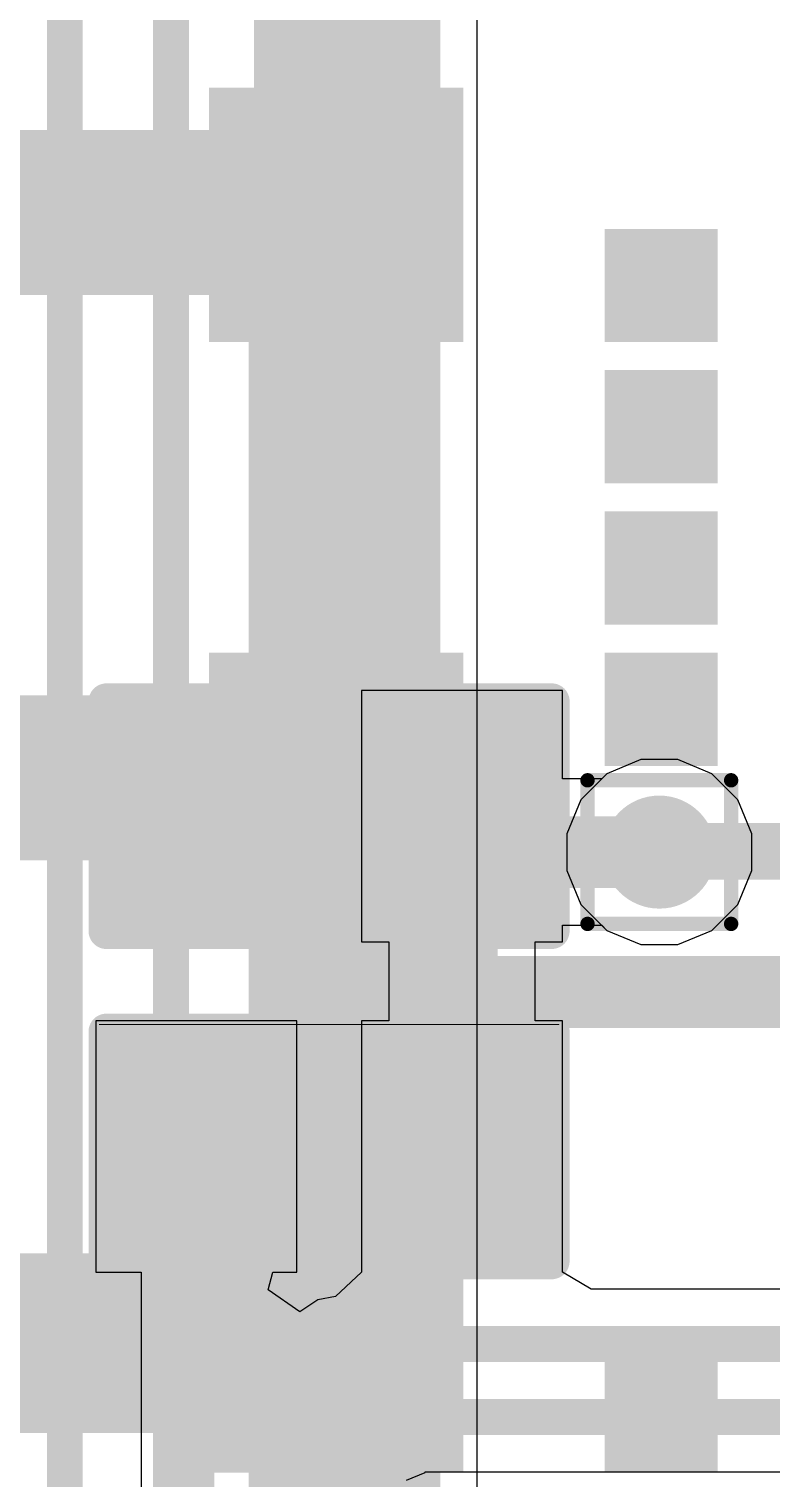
# Model space of a CAD drawing. Header units: inches. Extents: x -12 to 5355, y -7 to 5366.
# Drawn here: x 25.56 to 28.18, y 37.46 to 42.59 of the extents above; entities that cross this region are included whole.
import ezdxf

# ---------------------------------------------------------------- set-up
doc = ezdxf.new("R2010")
doc.units = ezdxf.units.IN
for name, color, linetype in [('BOTTOM LAYER', 5, 'Continuous'), ('Bottom Overlay', 54, 'Continuous'), ('Bottom Paste', 16, 'Continuous'), ('Bottom Solder', 6, 'Continuous'), ('Drill Drawing', 1, 'Continuous'), ('GROUND1', 16, 'Continuous'), ('GROUND2', 156, 'Continuous'), ('POWER', 76, 'Continuous'), ('SIGNAL', 90, 'Continuous'), ('TOP LAYER', 1, 'Continuous'), ('Top Paste', 8, 'Continuous'), ('Top Solder', 216, 'Continuous'), ('Via Holes', 16, 'Continuous')]:
    doc.layers.add(name, color=color, linetype=linetype)

# ---------------------------------------------------------------- blocks, each defined once
blk = doc.blocks.new('LGA50P1600X1050X104_161N_85')
at = {"layer": 'TOP LAYER'}
for points in [[(-4.4, -3.6), (-4.4, -2.8), (-3.6, -2.8), (-3.6, -3.6)], [(-2.4, -3.6), (-2.4, -2.8), (-1.6, -2.8), (-1.6, -3.6)], [(-0.4, -3.6), (-0.4, -2.8), (0.4, -2.8), (0.4, -3.6)], [(-4.4, -4.5), (-4.4, -4.2), (-4.1, -4.2), (-4.1, -4.5)], [(-1.9, -4.5), (-1.9, -4.2), (-1.6, -4.2), (-1.6, -4.5)], [(-1.4, -4.5), (-1.4, -4.2), (-1.1, -4.2), (-1.1, -4.5)], [(-0.9, -4.5), (-0.9, -4.2), (-0.6, -4.2), (-0.6, -4.5)], [(-0.4, -4.5), (-0.4, -4.2), (-0.1, -4.2), (-0.1, -4.5)]]:
    blk.add_hatch(color=1, dxfattribs=at).paths.add_polyline_path(points)
at = {"layer": 'Top Paste'}
for points in [[(-4.4, -3.6), (-4.4, -2.8), (-3.6, -2.8), (-3.6, -3.6)], [(-2.4, -3.6), (-2.4, -2.8), (-1.6, -2.8), (-1.6, -3.6)], [(-0.4, -3.6), (-0.4, -2.8), (0.4, -2.8), (0.4, -3.6)], [(-4.4, -4.5), (-4.4, -4.2), (-4.1, -4.2), (-4.1, -4.5)], [(-1.9, -4.5), (-1.9, -4.2), (-1.6, -4.2), (-1.6, -4.5)], [(-1.4, -4.5), (-1.4, -4.2), (-1.1, -4.2), (-1.1, -4.5)], [(-0.9, -4.5), (-0.9, -4.2), (-0.6, -4.2), (-0.6, -4.5)], [(-0.4, -4.5), (-0.4, -4.2), (-0.1, -4.2), (-0.1, -4.5)]]:
    blk.add_hatch(color=8, dxfattribs=at).paths.add_polyline_path(points)
at = {"layer": 'Top Solder'}
for points in [[(-4.45, -3.65), (-4.45, -2.75), (-3.55, -2.75), (-3.55, -3.65)], [(-2.45, -3.65), (-2.45, -2.75), (-1.55, -2.75), (-1.55, -3.65)], [(-0.45, -3.65), (-0.45, -2.75), (0.45, -2.75), (0.45, -3.65)], [(-4.45, -4.55), (-4.45, -4.15), (-4.05, -4.15), (-4.05, -4.55)], [(-1.95, -4.55), (-1.95, -4.15), (-1.55, -4.15), (-1.55, -4.55)], [(-1.45, -4.55), (-1.45, -4.15), (-1.05, -4.15), (-1.05, -4.55)], [(-0.95, -4.55), (-0.95, -4.15), (-0.55, -4.15), (-0.55, -4.55)], [(-0.45, -4.55), (-0.45, -4.15), (-0.05, -4.15), (-0.05, -4.55)]]:
    blk.add_hatch(color=216, dxfattribs=at).paths.add_polyline_path(points)
blk = doc.blocks.new('R___0402_B_99')
at = {"layer": 'BOTTOM LAYER'}
for points in [[(-0.2413, 0.3175), (-0.2413, -0.3175), (-0.6985, -0.3175), (-0.6985, 0.3175)], [(0.6985, 0.3175), (0.6985, -0.3175), (0.2413, -0.3175), (0.2413, 0.3175)]]:
    blk.add_hatch(color=5, dxfattribs=at).paths.add_polyline_path(points)
at = {"layer": 'Bottom Paste'}
for points in [[(-0.2413, 0.3175), (-0.2413, -0.3175), (-0.6985, -0.3175), (-0.6985, 0.3175)], [(0.6985, 0.3175), (0.6985, -0.3175), (0.2413, -0.3175), (0.2413, 0.3175)]]:
    blk.add_hatch(color=16, dxfattribs=at).paths.add_polyline_path(points)
at = {"layer": 'Bottom Solder'}
for points in [[(-0.1863, 0.3725), (-0.1863, -0.3725), (-0.7535, -0.3725), (-0.7535, 0.3725)], [(0.7535, 0.3725), (0.7535, -0.3725), (0.1863, -0.3725), (0.1863, 0.3725)]]:
    blk.add_hatch(color=6, dxfattribs=at).paths.add_polyline_path(points)
at = {"layer": 'Bottom Overlay'}
for points in [[(-0.7874, 0.4064, 0.127, 0.127, 0), (0.7874, 0.4064, 0.127, 0.127, 0)], [(-0.7874, -0.4064, 0.127, 0.127, 0), (-0.7874, 0.4064, 0.127, 0.127, 0)], [(0.7874, -0.4064, 0.127, 0.127, 0), (0.7874, 0.4064, 0.127, 0.127, 0)], [(-0.8128, 0.4318, 0.00323, 0.00323, 0), (0.8128, 0.4318, 0.00323, 0.00323, 0)], [(-0.7874, -0.4064, 0.127, 0.127, 0), (0.7874, -0.4064, 0.127, 0.127, 0)]]:
    blk.add_lwpolyline(points, format="xyseb", dxfattribs=at)
for points in [[(-0.8191, 0.4064, 0.0635, 0.0635, 1), (-0.7556, 0.4064, 0.0635, 0.0635, 1)], [(-0.8191, 0.4064, 0.0635, 0.0635, 1), (-0.7556, 0.4064, 0.0635, 0.0635, 1)], [(0.7557, 0.4064, 0.0635, 0.0635, 1), (0.8192, 0.4064, 0.0635, 0.0635, 1)], [(0.7557, 0.4064, 0.0635, 0.0635, 1), (0.8192, 0.4064, 0.0635, 0.0635, 1)], [(-0.8136, 0.4318, 0.00161, 0.00161, 1), (-0.812, 0.4318, 0.00161, 0.00161, 1)], [(0.812, 0.4318, 0.00161, 0.00161, 1), (0.8136, 0.4318, 0.00161, 0.00161, 1)], [(-0.8191, -0.4064, 0.0635, 0.0635, 1), (-0.7556, -0.4064, 0.0635, 0.0635, 1)], [(-0.8191, -0.4064, 0.0635, 0.0635, 1), (-0.7556, -0.4064, 0.0635, 0.0635, 1)], [(0.7556, -0.4064, 0.0635, 0.0635, 1), (0.8191, -0.4064, 0.0635, 0.0635, 1)], [(0.7556, -0.4064, 0.0635, 0.0635, 1), (0.8191, -0.4064, 0.0635, 0.0635, 1)]]:
    blk.add_lwpolyline(points, format="xyseb", close=True, dxfattribs=at)
blk = doc.blocks.new('____0402_B_128')
at = {"layer": 'BOTTOM LAYER'}
for points in [[(-0.2413, 0.3175), (-0.2413, -0.3175), (-0.6985, -0.3175), (-0.6985, 0.3175)], [(0.6985, 0.3175), (0.6985, -0.3175), (0.2413, -0.3175), (0.2413, 0.3175)]]:
    blk.add_hatch(color=5, dxfattribs=at).paths.add_polyline_path(points)
at = {"layer": 'Bottom Paste'}
for points in [[(-0.2413, 0.3175), (-0.2413, -0.3175), (-0.6985, -0.3175), (-0.6985, 0.3175)], [(0.6985, 0.3175), (0.6985, -0.3175), (0.2413, -0.3175), (0.2413, 0.3175)]]:
    blk.add_hatch(color=16, dxfattribs=at).paths.add_polyline_path(points)
at = {"layer": 'Bottom Solder'}
for points in [[(-0.1813, 0.3775), (-0.1813, -0.3775), (-0.7585, -0.3775), (-0.7585, 0.3775)], [(0.7585, 0.3775), (0.7585, -0.3775), (0.1813, -0.3775), (0.1813, 0.3775)]]:
    blk.add_hatch(color=6, dxfattribs=at).paths.add_polyline_path(points)
at = {"layer": 'Bottom Overlay'}
for points in [[(-0.7874, 0.4064, 0.127, 0.127, 0), (-0.7874, -0.4064, 0.127, 0.127, 0)], [(-0.2794, 0.4064, 0.127, 0.127, 0), (-0.7874, 0.4064, 0.127, 0.127, 0)], [(0.7874, 0.4064, 0.127, 0.127, 0), (0.2794, 0.4064, 0.127, 0.127, 0)], [(0.7874, 0.4064, 0.127, 0.127, 0), (0.7874, -0.4064, 0.127, 0.127, 0)], [(-0.2794, -0.4064, 0.127, 0.127, 0), (-0.7874, -0.4064, 0.127, 0.127, 0)], [(0.7874, -0.4064, 0.127, 0.127, 0), (0.2794, -0.4064, 0.127, 0.127, 0)]]:
    blk.add_lwpolyline(points, format="xyseb", dxfattribs=at)
for points in [[(-0.8191, 0.4064, 0.0635, 0.0635, 1), (-0.7556, 0.4064, 0.0635, 0.0635, 1)], [(-0.8191, 0.4064, 0.0635, 0.0635, 1), (-0.7556, 0.4064, 0.0635, 0.0635, 1)], [(-0.3111, 0.4064, 0.0635, 0.0635, 1), (-0.2477, 0.4064, 0.0635, 0.0635, 1)], [(0.2477, 0.4064, 0.0635, 0.0635, 1), (0.3111, 0.4064, 0.0635, 0.0635, 1)], [(0.7556, 0.4064, 0.0635, 0.0635, 1), (0.8191, 0.4064, 0.0635, 0.0635, 1)], [(0.7556, 0.4064, 0.0635, 0.0635, 1), (0.8191, 0.4064, 0.0635, 0.0635, 1)], [(-0.8192, -0.4064, 0.0635, 0.0635, 1), (-0.7557, -0.4064, 0.0635, 0.0635, 1)], [(-0.8192, -0.4064, 0.0635, 0.0635, 1), (-0.7557, -0.4064, 0.0635, 0.0635, 1)], [(-0.3111, -0.4064, 0.0635, 0.0635, 1), (-0.2477, -0.4064, 0.0635, 0.0635, 1)], [(0.2477, -0.4064, 0.0635, 0.0635, 1), (0.3112, -0.4064, 0.0635, 0.0635, 1)], [(0.7556, -0.4064, 0.0635, 0.0635, 1), (0.8191, -0.4064, 0.0635, 0.0635, 1)], [(0.7556, -0.4064, 0.0635, 0.0635, 1), (0.8191, -0.4064, 0.0635, 0.0635, 1)]]:
    blk.add_lwpolyline(points, format="xyseb", close=True, dxfattribs=at)

msp = doc.modelspace()

# ---------------------------------------------------------------- hatches: boundary and pattern name
at = {"layer": 'BOTTOM LAYER'}
h = msp.add_hatch(color=5, dxfattribs=at)
edge = h.paths.add_edge_path()
edge.add_arc((27.7876, 39.6748), 0.2, 0, 360)
at = {"layer": 'GROUND1'}
h = msp.add_hatch(color=16, dxfattribs=at)
edge = h.paths.add_edge_path()
edge.add_arc((27.7876, 39.6748), 0.2, 0, 360)
at = {"layer": 'GROUND2'}
h = msp.add_hatch(color=156, dxfattribs=at)
edge = h.paths.add_edge_path()
edge.add_arc((27.7876, 39.6748), 0.2, 0, 360)
at = {"layer": 'POWER'}
h = msp.add_hatch(color=76, dxfattribs=at)
edge = h.paths.add_edge_path()
edge.add_arc((27.7876, 39.6748), 0.2, 0, 360)
at = {"layer": 'SIGNAL'}
h = msp.add_hatch(color=90, dxfattribs=at)
edge = h.paths.add_edge_path()
edge.add_arc((27.7876, 39.6748), 0.2, 0, 360)
at = {"layer": 'TOP LAYER'}
h = msp.add_hatch(color=1, dxfattribs=at)
edge = h.paths.add_edge_path()
edge.add_arc((27.7876, 39.6748), 0.2, 0, 360)
at = {"layer": 'Via Holes'}
h = msp.add_hatch(color=7, dxfattribs=at)
edge = h.paths.add_edge_path()
edge.add_arc((27.7876, 39.6748), 0.1, 0, 360)

# ---------------------------------------------------------------- linework, layer by layer
at = {"layer": 'BOTTOM LAYER'}
for p, q in [((27.4447, 40.2463), (26.7335, 40.2463)), ((26.7335, 40.2463), (26.7335, 39.3573)), ((27.4447, 39.9338), (27.4447, 40.2463)), ((27.7226, 40.0018), (27.6024, 39.952)), ((27.8526, 40.0018), (27.7226, 40.0018)), ((27.9728, 39.952), (27.8526, 40.0018)), ((27.6024, 39.952), (27.5841, 39.9338)), ((28.0648, 39.86), (27.9728, 39.952)), ((27.5841, 39.9338), (27.4447, 39.9338)), ((28.1146, 39.7398), (28.0648, 39.86)), ((28.1146, 39.6098), (28.1146, 39.7398)), ((28.0648, 39.4896), (28.1146, 39.6098)), ((27.9728, 39.3976), (28.0648, 39.4896)), ((27.4447, 39.3573), (27.4447, 39.4158)), ((27.4447, 39.4158), (27.5841, 39.4158)), ((27.5841, 39.4158), (27.6024, 39.3976)), ((27.6024, 39.3976), (27.7226, 39.3478)), ((27.8526, 39.3478), (27.9728, 39.3976)), ((26.7335, 39.3573), (26.8301, 39.3573)), ((26.8301, 39.3573), (26.8301, 39.0779)), ((27.3481, 39.0779), (27.3481, 39.3573)), ((27.3481, 39.3573), (27.4447, 39.3573)), ((27.7226, 39.3478), (27.8526, 39.3478)), ((26.5049, 39.0779), (25.7937, 39.0779)), ((25.7937, 39.0779), (25.7937, 38.1889)), ((26.5049, 38.1889), (26.5049, 39.0779)), ((26.8301, 39.0779), (26.7335, 39.0779)), ((26.7335, 39.0779), (26.7335, 38.2508)), ((27.4447, 39.0779), (27.3481, 39.0779)), ((27.4447, 38.2558), (27.4447, 39.0779)), ((26.7335, 38.2508), (26.7335, 38.1889)), ((27.4447, 38.1889), (27.4447, 38.2558)), ((25.7937, 38.1889), (25.9551, 38.1889)), ((25.9551, 38.1889), (25.9551, 30.9022)), ((26.4041, 38.1262), (26.4198, 38.1889)), ((26.4198, 38.1889), (26.5049, 38.1889)), ((26.7335, 38.1889), (26.642, 38.1031)), ((27.5468, 38.1288), (27.4447, 38.1889)), ((26.5154, 38.0478), (26.4041, 38.1262)), ((26.5796, 38.0907), (26.5154, 38.0478)), ((26.642, 38.1031), (26.5796, 38.0907)), ((29.0714, 38.1288), (27.5468, 38.1288)), ((26.8933, 37.453), (26.959, 37.4802)), ((26.959, 37.4802), (26.959, 37.4821)), ((26.959, 37.4821), (29.626, 37.4821))]:
    msp.add_line(p, q, dxfattribs=at)
for points in [[(24.2746, 39.9374, 0.1524, 0.1524, 0), (25.9121, 39.9374, 0.1524, 0.1524, 0)], [(25.9121, 39.9374, 0.1524, 0.1524, -0.414214), (26.1493, 39.7002, 0.1524, 0.1524, 0)], [(27.0891, 39.7002, 0.254, 0.254, 0), (27.1145, 39.6748, 0.254, 0.254, 0)], [(27.0891, 38.6334, 0.254, 0.254, 0), (27.0891, 39.7002, 0.254, 0.254, 0)], [(27.1145, 39.6748, 0.254, 0.254, 0), (27.7876, 39.6748, 0.254, 0.254, 0)], [(26.1493, 30.9022, 0.127, 0.127, 0), (26.1493, 38.6334, 0.127, 0.127, 0)], [(26.4088, 37.5326, 0.127, 0.127, -0.414214), (26.8108, 37.9346, 0.127, 0.127, 0)], [(26.8108, 37.9346, 0.127, 0.127, 0), (29.0714, 37.9346, 0.127, 0.127, 0)], [(26.67, 37.3874, 0.127, 0.127, -0.414214), (26.959, 37.6763, 0.127, 0.127, 0)], [(26.959, 37.6763, 0.127, 0.127, 0), (29.626, 37.6763, 0.127, 0.127, 0)], [(26.4088, 31.0405, 0.127, 0.127, 0), (26.4088, 37.5326, 0.127, 0.127, 0)]]:
    msp.add_lwpolyline(points, format="xyseb", dxfattribs=at)
for points in [[(25.874, 39.9374, 0.0762, 0.0762, 1), (25.9502, 39.9374, 0.0762, 0.0762, 1)], [(25.874, 39.9374, 0.0762, 0.0762, 1), (25.9502, 39.9374, 0.0762, 0.0762, 1)], [(27.0256, 39.7002, 0.127, 0.127, 1), (27.1526, 39.7002, 0.127, 0.127, 1)], [(27.0256, 39.7002, 0.127, 0.127, 1), (27.1526, 39.7002, 0.127, 0.127, 1)], [(27.051, 39.6748, 0.127, 0.127, 1), (27.178, 39.6748, 0.127, 0.127, 1)], [(27.051, 39.6748, 0.127, 0.127, 1), (27.178, 39.6748, 0.127, 0.127, 1)], [(27.7241, 39.6748, 0.127, 0.127, 1), (27.8511, 39.6748, 0.127, 0.127, 1)], [(26.1112, 39.7002, 0.0762, 0.0762, 1), (26.1874, 39.7002, 0.0762, 0.0762, 1)], [(27.0256, 38.6334, 0.127, 0.127, 1), (27.1526, 38.6334, 0.127, 0.127, 1)], [(26.1176, 38.6334, 0.0635, 0.0635, 1), (26.181, 38.6334, 0.0635, 0.0635, 1)], [(26.7791, 37.9346, 0.0635, 0.0635, 1), (26.8426, 37.9346, 0.0635, 0.0635, 1)], [(26.7791, 37.9346, 0.0635, 0.0635, 1), (26.8426, 37.9346, 0.0635, 0.0635, 1)], [(26.9272, 37.6763, 0.0635, 0.0635, 1), (26.9907, 37.6763, 0.0635, 0.0635, 1)], [(26.9272, 37.6763, 0.0635, 0.0635, 1), (26.9907, 37.6763, 0.0635, 0.0635, 1)], [(26.3771, 37.5326, 0.0635, 0.0635, 1), (26.4406, 37.5326, 0.0635, 0.0635, 1)], [(26.3771, 37.5326, 0.0635, 0.0635, 1), (26.4406, 37.5326, 0.0635, 0.0635, 1)]]:
    msp.add_lwpolyline(points, format="xyseb", close=True, dxfattribs=at)
at = {"layer": 'Drill Drawing'}
for points in [[(27.5336, 39.9288, 0.0508, 0.0508, 0), (28.0416, 39.9288, 0.0508, 0.0508, 0)], [(27.5336, 39.4208, 0.0508, 0.0508, 0), (27.5336, 39.9288, 0.0508, 0.0508, 0)], [(28.0416, 39.4208, 0.0508, 0.0508, 0), (28.0416, 39.9288, 0.0508, 0.0508, 0)], [(27.5336, 39.4208, 0.0508, 0.0508, 0), (28.0416, 39.4208, 0.0508, 0.0508, 0)]]:
    msp.add_lwpolyline(points, format="xyseb", dxfattribs=at)
for points in [[(27.5209, 39.9288, 0.0254, 0.0254, 1), (27.5463, 39.9288, 0.0254, 0.0254, 1)], [(27.5209, 39.9288, 0.0254, 0.0254, 1), (27.5463, 39.9288, 0.0254, 0.0254, 1)], [(28.0289, 39.9288, 0.0254, 0.0254, 1), (28.0543, 39.9288, 0.0254, 0.0254, 1)], [(28.0289, 39.9288, 0.0254, 0.0254, 1), (28.0543, 39.9288, 0.0254, 0.0254, 1)], [(27.5209, 39.4208, 0.0254, 0.0254, 1), (27.5463, 39.4208, 0.0254, 0.0254, 1)], [(27.5209, 39.4208, 0.0254, 0.0254, 1), (27.5463, 39.4208, 0.0254, 0.0254, 1)], [(28.0289, 39.4208, 0.0254, 0.0254, 1), (28.0543, 39.4208, 0.0254, 0.0254, 1)], [(28.0289, 39.4208, 0.0254, 0.0254, 1), (28.0543, 39.4208, 0.0254, 0.0254, 1)]]:
    msp.add_lwpolyline(points, format="xyseb", close=True, dxfattribs=at)
at = {"layer": 'GROUND1'}
for p, q in [((27.7226, 40.0018), (27.6024, 39.952)), ((27.8526, 40.0018), (27.7226, 40.0018)), ((27.9728, 39.952), (27.8526, 40.0018)), ((27.6024, 39.952), (27.5104, 39.86)), ((28.0648, 39.86), (27.9728, 39.952)), ((27.5104, 39.86), (27.4606, 39.7398)), ((28.1146, 39.7398), (28.0648, 39.86)), ((27.4606, 39.7398), (27.4606, 39.6098)), ((28.1146, 39.6098), (28.1146, 39.7398)), ((27.4606, 39.6098), (27.5104, 39.4896)), ((28.0648, 39.4896), (28.1146, 39.6098)), ((27.5104, 39.4896), (27.6024, 39.3976)), ((27.9728, 39.3976), (28.0648, 39.4896)), ((27.6024, 39.3976), (27.7226, 39.3478)), ((27.8526, 39.3478), (27.9728, 39.3976)), ((27.7226, 39.3478), (27.8526, 39.3478))]:
    msp.add_line(p, q, dxfattribs=at)
at = {"layer": 'GROUND2'}
for p, q in [((27.7226, 40.0018), (27.6024, 39.952)), ((27.8526, 40.0018), (27.7226, 40.0018)), ((27.9728, 39.952), (27.8526, 40.0018)), ((27.6024, 39.952), (27.5104, 39.86)), ((28.0648, 39.86), (27.9728, 39.952)), ((27.5104, 39.86), (27.4606, 39.7398)), ((28.1146, 39.7398), (28.0648, 39.86)), ((27.4606, 39.7398), (27.4606, 39.6098)), ((28.1146, 39.6098), (28.1146, 39.7398)), ((27.4606, 39.6098), (27.5104, 39.4896)), ((28.0648, 39.4896), (28.1146, 39.6098)), ((27.5104, 39.4896), (27.6024, 39.3976)), ((27.9728, 39.3976), (28.0648, 39.4896)), ((27.6024, 39.3976), (27.7226, 39.3478)), ((27.8526, 39.3478), (27.9728, 39.3976)), ((27.7226, 39.3478), (27.8526, 39.3478))]:
    msp.add_line(p, q, dxfattribs=at)
at = {"layer": 'POWER'}
for p, q in [((27.7226, 40.0018), (27.6024, 39.952)), ((27.8526, 40.0018), (27.7226, 40.0018)), ((27.9728, 39.952), (27.8526, 40.0018)), ((27.6024, 39.952), (27.5104, 39.86)), ((28.0648, 39.86), (27.9728, 39.952)), ((27.5104, 39.86), (27.4606, 39.7398)), ((28.1146, 39.7398), (28.0648, 39.86)), ((27.4606, 39.7398), (27.4606, 39.6098)), ((28.1146, 39.6098), (28.1146, 39.7398)), ((27.4606, 39.6098), (27.5104, 39.4896)), ((28.0648, 39.4896), (28.1146, 39.6098)), ((27.5104, 39.4896), (27.6024, 39.3976)), ((27.9728, 39.3976), (28.0648, 39.4896)), ((27.6024, 39.3976), (27.7226, 39.3478)), ((27.8526, 39.3478), (27.9728, 39.3976)), ((27.7226, 39.3478), (27.8526, 39.3478))]:
    msp.add_line(p, q, dxfattribs=at)
at = {"layer": 'SIGNAL'}
for p, q in [((27.1436, 26.2636), (27.1436, 44.7802)), ((27.7226, 40.0018), (27.6024, 39.952)), ((27.8526, 40.0018), (27.7226, 40.0018)), ((27.9728, 39.952), (27.8526, 40.0018)), ((27.6024, 39.952), (27.5104, 39.86)), ((28.0648, 39.86), (27.9728, 39.952)), ((27.5104, 39.86), (27.4606, 39.7398)), ((28.1146, 39.7398), (28.0648, 39.86)), ((27.4606, 39.7398), (27.4606, 39.6098)), ((28.1146, 39.6098), (28.1146, 39.7398)), ((27.4606, 39.6098), (27.5104, 39.4896)), ((28.0648, 39.4896), (28.1146, 39.6098)), ((27.5104, 39.4896), (27.6024, 39.3976)), ((27.9728, 39.3976), (28.0648, 39.4896)), ((27.6024, 39.3976), (27.7226, 39.3478)), ((27.8526, 39.3478), (27.9728, 39.3976)), ((27.7226, 39.3478), (27.8526, 39.3478))]:
    msp.add_line(p, q, dxfattribs=at)
for points in [[(25.6846, 28.9672, 0.127, 0.127, 0), (25.6846, 46.2534, 0.127, 0.127, 0)], [(26.0604, 27.8788, 0.127, 0.127, 0), (26.0604, 45.7283, 0.127, 0.127, 0)], [(26.543, 27.0598, 0.127, 0.127, 0), (26.543, 45.3136, 0.127, 0.127, 0)], [(26.9494, 26.2636, 0.127, 0.127, 0), (26.9494, 44.7802, 0.127, 0.127, 0)]]:
    msp.add_lwpolyline(points, format="xyseb", dxfattribs=at)
at = {"layer": 'TOP LAYER'}
for points in [[(26.6518, 42.7852, 0.635, 0.635, 0), (26.6518, 43.9376, 0.635, 0.635, 0)], [(26.6518, 41.9376, 0.5969, 0.5969, 0), (26.6518, 42.7852, 0.5969, 0.5969, 0)], [(25.0518, 41.9376, 0.5842, 0.5842, 0), (26.6518, 41.9376, 0.5842, 0.5842, 0)], [(26.6518, 41.7852, 0.5969, 0.5969, 0), (26.6518, 41.9376, 0.5969, 0.5969, 0)], [(26.6518, 39.9376, 0.635, 0.635, 0), (26.6518, 41.7852, 0.635, 0.635, 0)], [(26.6518, 39.2176, 0.635, 0.635, 0), (26.6518, 39.9376, 0.635, 0.635, 0)], [(25.0518, 39.9376, 0.5842, 0.5842, 0), (26.6518, 39.9376, 0.5842, 0.5842, 0)], [(27.7876, 39.6748, 0.2, 0.2, 0), (27.7901, 39.6773, 0.2, 0.2, 0)], [(27.7901, 39.6773, 0.2, 0.2, 0), (28.5603, 39.6773, 0.2, 0.2, 0)], [(26.6518, 37.9376, 0.635, 0.635, 0), (26.6518, 39.2176, 0.635, 0.635, 0)], [(26.6896, 39.1798, 0.254, 0.254, 0), (28.5642, 39.1798, 0.254, 0.254, 0)], [(26.6896, 39.1798, 0.1524, 0.1524, -0.414214), (26.6518, 39.2176, 0.1524, 0.1524, 0)], [(24.8486, 37.9376, 0.635, 0.635, 0), (26.6518, 37.9376, 0.635, 0.635, 0)], [(26.6518, 35.9376, 0.635, 0.635, 0), (26.6518, 37.9376, 0.635, 0.635, 0)]]:
    msp.add_lwpolyline(points, format="xyseb", dxfattribs=at)
for points in [[(26.4931, 42.7852, 0.3175, 0.3175, 1), (26.8106, 42.7852, 0.3175, 0.3175, 1)], [(26.5026, 42.7852, 0.2984, 0.2984, 1), (26.801, 42.7852, 0.2984, 0.2984, 1)], [(26.5026, 41.9376, 0.2984, 0.2984, 1), (26.801, 41.9376, 0.2984, 0.2984, 1)], [(26.5026, 41.9376, 0.2984, 0.2984, 1), (26.801, 41.9376, 0.2984, 0.2984, 1)], [(26.5058, 41.9376, 0.2921, 0.2921, 1), (26.7979, 41.9376, 0.2921, 0.2921, 1)], [(26.4931, 41.7852, 0.3175, 0.3175, 1), (26.8106, 41.7852, 0.3175, 0.3175, 1)], [(26.5026, 41.7852, 0.2984, 0.2984, 1), (26.801, 41.7852, 0.2984, 0.2984, 1)], [(26.4931, 39.9376, 0.3175, 0.3175, 1), (26.8106, 39.9376, 0.3175, 0.3175, 1)], [(26.4931, 39.9376, 0.3175, 0.3175, 1), (26.8106, 39.9376, 0.3175, 0.3175, 1)], [(26.5058, 39.9376, 0.2921, 0.2921, 1), (26.7979, 39.9376, 0.2921, 0.2921, 1)], [(27.7376, 39.6748, 0.1, 0.1, 1), (27.8376, 39.6748, 0.1, 0.1, 1)], [(27.7401, 39.6773, 0.1, 0.1, 1), (27.8401, 39.6773, 0.1, 0.1, 1)], [(27.7401, 39.6773, 0.1, 0.1, 1), (27.8401, 39.6773, 0.1, 0.1, 1)], [(26.4931, 39.2176, 0.3175, 0.3175, 1), (26.8106, 39.2176, 0.3175, 0.3175, 1)], [(26.4931, 39.2176, 0.3175, 0.3175, 1), (26.8106, 39.2176, 0.3175, 0.3175, 1)], [(26.6261, 39.1798, 0.127, 0.127, 1), (26.7531, 39.1798, 0.127, 0.127, 1)], [(26.6137, 39.2176, 0.0762, 0.0762, 1), (26.6899, 39.2176, 0.0762, 0.0762, 1)], [(26.6515, 39.1798, 0.0762, 0.0762, 1), (26.7277, 39.1798, 0.0762, 0.0762, 1)], [(26.4931, 37.9376, 0.3175, 0.3175, 1), (26.8106, 37.9376, 0.3175, 0.3175, 1)], [(26.4931, 37.9376, 0.3175, 0.3175, 1), (26.8106, 37.9376, 0.3175, 0.3175, 1)], [(26.4931, 37.9376, 0.3175, 0.3175, 1), (26.8106, 37.9376, 0.3175, 0.3175, 1)]]:
    msp.add_lwpolyline(points, format="xyseb", close=True, dxfattribs=at)

# ---------------------------------------------------------------- block references
for name, p, rotation in [('LGA50P1600X1050X104_161N_85', (23.4442, 41.9298), 90), ('____0402_B_128', (26.6192, 39.8018), 180)]:
    msp.add_blockref(name, p, dxfattribs=dict(rotation=rotation))
msp.add_blockref('R___0402_B_99', (26.6192, 38.6334))

doc.saveas('drawing.dxf')
